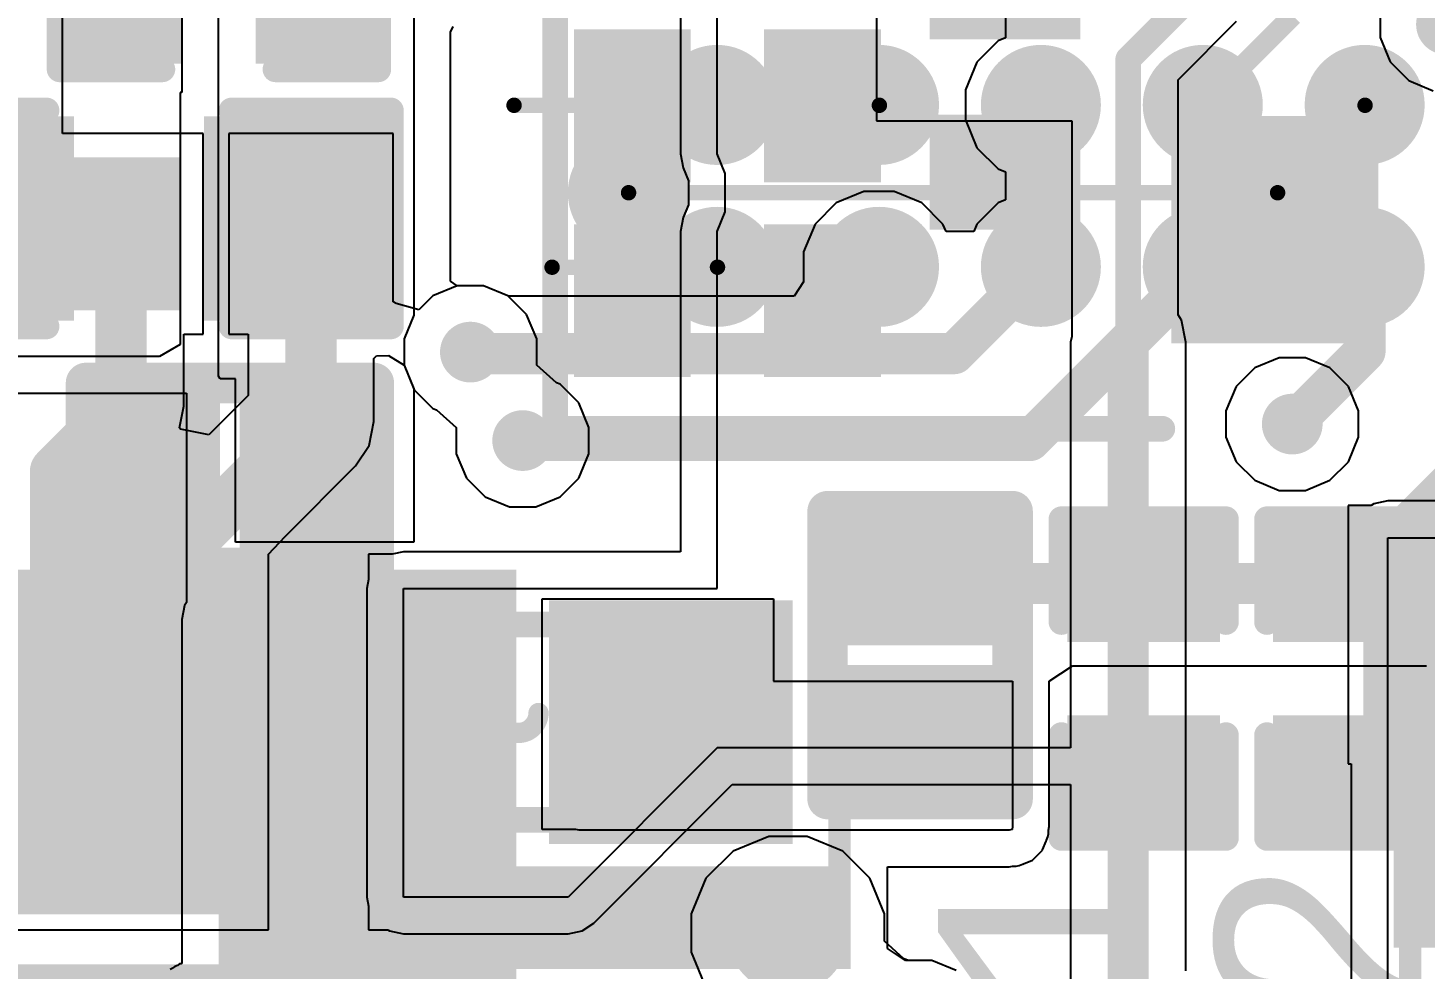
# Model space of a CAD drawing. Header units: millimetres. Extents: x -1.7 to 76.1, y -1.1 to 50.5.
# Drawn here: x 9.42 to 16.33, y 15.6 to 20.25 of the extents above; entities that cross this region are included whole.
import ezdxf

# ---------------------------------------------------------------- set-up
doc = ezdxf.new("R2010")
doc.units = ezdxf.units.MM
for name, color, linetype in [('BottomLayer', 5, 'Continuous'), ('BottomPaste', 16, 'Continuous'), ('BottomSolder', 6, 'Continuous'), ('TopLayer', 1, 'Continuous'), ('TopOverlay', 2, 'Continuous'), ('TopPaste', 8, 'Continuous'), ('TopSolder', 216, 'Continuous'), ('ViaHoleLayer', 16, 'Continuous')]:
    doc.layers.add(name, color=color, linetype=linetype)
doc.styles.add('Arial', font='', dxfattribs={"height": 0.2})
doc.styles.get('Arial').set_extended_font_data('Arial')

# ---------------------------------------------------------------- blocks, each defined once
blk = doc.blocks.new('C___0402_5')
at = {"layer": 'TopLayer'}
for points in [[(-0.6985, -0.3175), (-0.6985, 0.3175), (-0.2413, 0.3175), (-0.2413, -0.3175)], [(0.2413, -0.3175), (0.2413, 0.3175), (0.6985, 0.3175), (0.6985, -0.3175)]]:
    blk.add_hatch(color=1, dxfattribs=at).paths.add_polyline_path(points)
at = {"layer": 'TopPaste'}
for points in [[(-0.6985, -0.3175), (-0.6985, 0.3175), (-0.2413, 0.3175), (-0.2413, -0.3175)], [(0.2413, -0.3175), (0.2413, 0.3175), (0.6985, 0.3175), (0.6985, -0.3175)]]:
    blk.add_hatch(color=8, dxfattribs=at).paths.add_polyline_path(points)
at = {"layer": 'TopSolder'}
for points in [[(-0.7585, -0.3775), (-0.7585, 0.3775), (-0.1813, 0.3775), (-0.1813, -0.3775)], [(0.1813, -0.3775), (0.1813, 0.3775), (0.7585, 0.3775), (0.7585, -0.3775)]]:
    blk.add_hatch(color=216, dxfattribs=at).paths.add_polyline_path(points)
at = {"layer": 'TopOverlay', "const_width": 0.127}
for points in [[(-0.7874, 0.4064), (-0.7874, -0.4064)], [(-0.7874, 0.4064), (-0.2794, 0.4064)], [(0.2794, 0.4064), (0.7874, 0.4064)], [(0.7874, 0.4064), (0.7874, -0.4064)], [(-0.7874, -0.4064), (-0.2794, -0.4064)], [(0.2794, -0.4064), (0.7874, -0.4064)]]:
    blk.add_lwpolyline(points, dxfattribs=at)
at = {"layer": 'TopOverlay', "const_width": 0.0635}
for points in [[(-0.8191, 0.4064, 1), (-0.7556, 0.4064, 1)], [(-0.8191, 0.4064, 1), (-0.7556, 0.4064, 1)], [(-0.3111, 0.4064, 1), (-0.2477, 0.4064, 1)], [(0.2477, 0.4064, 1), (0.3111, 0.4064, 1)], [(0.7556, 0.4064, 1), (0.8191, 0.4064, 1)], [(0.7556, 0.4064, 1), (0.8191, 0.4064, 1)], [(-0.8191, -0.4064, 1), (-0.7556, -0.4064, 1)], [(-0.8191, -0.4064, 1), (-0.7556, -0.4064, 1)], [(-0.3111, -0.4064, 1), (-0.2477, -0.4064, 1)], [(0.2477, -0.4064, 1), (0.3111, -0.4064, 1)], [(0.7556, -0.4064, 1), (0.8191, -0.4064, 1)], [(0.7556, -0.4064, 1), (0.8191, -0.4064, 1)]]:
    blk.add_lwpolyline(points, format="xyb", close=True, dxfattribs=at)
blk = doc.blocks.new('C___0402_6')
at = {"layer": 'TopLayer'}
for points in [[(-0.6985, -0.3175), (-0.6985, 0.3175), (-0.2413, 0.3175), (-0.2413, -0.3175)], [(0.2413, -0.3175), (0.2413, 0.3175), (0.6985, 0.3175), (0.6985, -0.3175)]]:
    blk.add_hatch(color=1, dxfattribs=at).paths.add_polyline_path(points)
at = {"layer": 'TopPaste'}
for points in [[(-0.6985, -0.3175), (-0.6985, 0.3175), (-0.2413, 0.3175), (-0.2413, -0.3175)], [(0.2413, -0.3175), (0.2413, 0.3175), (0.6985, 0.3175), (0.6985, -0.3175)]]:
    blk.add_hatch(color=8, dxfattribs=at).paths.add_polyline_path(points)
at = {"layer": 'TopSolder'}
for points in [[(-0.7585, -0.3775), (-0.7585, 0.3775), (-0.1813, 0.3775), (-0.1813, -0.3775)], [(0.1813, -0.3775), (0.1813, 0.3775), (0.7585, 0.3775), (0.7585, -0.3775)]]:
    blk.add_hatch(color=216, dxfattribs=at).paths.add_polyline_path(points)
at = {"layer": 'TopOverlay', "const_width": 0.127}
for points in [[(-0.7874, 0.4064), (-0.7874, -0.4064)], [(-0.7874, 0.4064), (-0.2794, 0.4064)], [(0.2794, 0.4064), (0.7874, 0.4064)], [(0.7874, 0.4064), (0.7874, -0.4064)], [(-0.7874, -0.4064), (-0.2794, -0.4064)], [(0.2794, -0.4064), (0.7874, -0.4064)]]:
    blk.add_lwpolyline(points, dxfattribs=at)
at = {"layer": 'TopOverlay', "const_width": 0.0635}
for points in [[(-0.8191, 0.4064, 1), (-0.7556, 0.4064, 1)], [(-0.8191, 0.4064, 1), (-0.7556, 0.4064, 1)], [(-0.3111, 0.4064, 1), (-0.2477, 0.4064, 1)], [(0.2477, 0.4064, 1), (0.3111, 0.4064, 1)], [(0.7556, 0.4064, 1), (0.8191, 0.4064, 1)], [(0.7556, 0.4064, 1), (0.8191, 0.4064, 1)], [(-0.8191, -0.4064, 1), (-0.7556, -0.4064, 1)], [(-0.8191, -0.4064, 1), (-0.7556, -0.4064, 1)], [(-0.3111, -0.4064, 1), (-0.2477, -0.4064, 1)], [(0.2477, -0.4064, 1), (0.3111, -0.4064, 1)], [(0.7556, -0.4064, 1), (0.8191, -0.4064, 1)], [(0.7556, -0.4064, 1), (0.8191, -0.4064, 1)]]:
    blk.add_lwpolyline(points, format="xyb", close=True, dxfattribs=at)
blk = doc.blocks.new('C___0402_B_23')
at = {"layer": 'BottomLayer'}
for points in [[(-0.2413, 0.3175), (-0.2413, -0.3175), (-0.6985, -0.3175), (-0.6985, 0.3175)], [(0.6985, 0.3175), (0.6985, -0.3175), (0.2413, -0.3175), (0.2413, 0.3175)]]:
    blk.add_hatch(color=5, dxfattribs=at).paths.add_polyline_path(points)
at = {"layer": 'BottomPaste'}
for points in [[(-0.2413, 0.3175), (-0.2413, -0.3175), (-0.6985, -0.3175), (-0.6985, 0.3175)], [(0.6985, 0.3175), (0.6985, -0.3175), (0.2413, -0.3175), (0.2413, 0.3175)]]:
    blk.add_hatch(color=16, dxfattribs=at).paths.add_polyline_path(points)
at = {"layer": 'BottomSolder'}
for points in [[(-0.1813, 0.3775), (-0.1813, -0.3775), (-0.7585, -0.3775), (-0.7585, 0.3775)], [(0.7585, 0.3775), (0.7585, -0.3775), (0.1813, -0.3775), (0.1813, 0.3775)]]:
    blk.add_hatch(color=6, dxfattribs=at).paths.add_polyline_path(points)
blk = doc.blocks.new('C___0603_28')
at = {"layer": 'TopLayer'}
for points in [[(-0.381, 0.4445), (-0.381, -0.4445), (-1.143, -0.4445), (-1.143, 0.4445)], [(1.143, 0.4445), (1.143, -0.4445), (0.381, -0.4445), (0.381, 0.4445)]]:
    blk.add_hatch(color=1, dxfattribs=at).paths.add_polyline_path(points)
at = {"layer": 'TopPaste'}
for points in [[(-0.381, 0.4445), (-0.381, -0.4445), (-1.143, -0.4445), (-1.143, 0.4445)], [(1.143, 0.4445), (1.143, -0.4445), (0.381, -0.4445), (0.381, 0.4445)]]:
    blk.add_hatch(color=8, dxfattribs=at).paths.add_polyline_path(points)
at = {"layer": 'TopSolder'}
for points in [[(-0.321, 0.5045), (-0.321, -0.5045), (-1.203, -0.5045), (-1.203, 0.5045)], [(1.203, 0.5045), (1.203, -0.5045), (0.321, -0.5045), (0.321, 0.5045)]]:
    blk.add_hatch(color=216, dxfattribs=at).paths.add_polyline_path(points)
at = {"layer": 'TopOverlay', "const_width": 0.127}
for points in [[(-1.2446, -0.5334), (-1.2446, 0.5334)], [(-1.2446, 0.5334), (-0.4572, 0.5334)], [(0.4572, 0.5334), (1.2446, 0.5334)], [(1.2446, -0.5334), (1.2446, 0.5334)], [(-1.2446, -0.5334), (-0.4572, -0.5334)], [(0.4572, -0.5334), (1.2446, -0.5334)]]:
    blk.add_lwpolyline(points, dxfattribs=at)
at = {"layer": 'TopOverlay', "const_width": 0.0635}
for points in [[(-1.2764, 0.5334, 1), (-1.2128, 0.5334, 1)], [(-1.2764, 0.5334, 1), (-1.2128, 0.5334, 1)], [(-0.4889, 0.5334, 1), (-0.4254, 0.5334, 1)], [(0.4254, 0.5334, 1), (0.4889, 0.5334, 1)], [(1.2128, 0.5334, 1), (1.2764, 0.5334, 1)], [(1.2128, 0.5334, 1), (1.2764, 0.5334, 1)], [(-1.2764, -0.5334, 1), (-1.2128, -0.5334, 1)], [(-1.2764, -0.5334, 1), (-1.2128, -0.5334, 1)], [(-0.4889, -0.5334, 1), (-0.4254, -0.5334, 1)], [(0.4254, -0.5334, 1), (0.4889, -0.5334, 1)], [(1.2128, -0.5334, 1), (1.2764, -0.5334, 1)], [(1.2128, -0.5334, 1), (1.2764, -0.5334, 1)]]:
    blk.add_lwpolyline(points, format="xyb", close=True, dxfattribs=at)
blk = doc.blocks.new('C___0402_29')
at = {"layer": 'TopLayer'}
for points in [[(-0.6985, -0.3175), (-0.6985, 0.3175), (-0.2413, 0.3175), (-0.2413, -0.3175)], [(0.2413, -0.3175), (0.2413, 0.3175), (0.6985, 0.3175), (0.6985, -0.3175)]]:
    blk.add_hatch(color=1, dxfattribs=at).paths.add_polyline_path(points)
at = {"layer": 'TopPaste'}
for points in [[(-0.6985, -0.3175), (-0.6985, 0.3175), (-0.2413, 0.3175), (-0.2413, -0.3175)], [(0.2413, -0.3175), (0.2413, 0.3175), (0.6985, 0.3175), (0.6985, -0.3175)]]:
    blk.add_hatch(color=8, dxfattribs=at).paths.add_polyline_path(points)
at = {"layer": 'TopSolder'}
for points in [[(-0.7585, -0.3775), (-0.7585, 0.3775), (-0.1813, 0.3775), (-0.1813, -0.3775)], [(0.1813, -0.3775), (0.1813, 0.3775), (0.7585, 0.3775), (0.7585, -0.3775)]]:
    blk.add_hatch(color=216, dxfattribs=at).paths.add_polyline_path(points)
at = {"layer": 'TopOverlay', "const_width": 0.127}
for points in [[(-0.7874, 0.4064), (-0.7874, -0.4064)], [(-0.2794, 0.4064), (-0.7874, 0.4064)], [(0.7874, 0.4064), (0.2794, 0.4064)], [(0.7874, 0.4064), (0.7874, -0.4064)], [(-0.2794, -0.4064), (-0.7874, -0.4064)], [(0.7874, -0.4064), (0.2794, -0.4064)]]:
    blk.add_lwpolyline(points, dxfattribs=at)
at = {"layer": 'TopOverlay', "const_width": 0.0635}
for points in [[(-0.8191, 0.4064, 1), (-0.7556, 0.4064, 1)], [(-0.8191, 0.4064, 1), (-0.7556, 0.4064, 1)], [(-0.3111, 0.4064, 1), (-0.2477, 0.4064, 1)], [(0.2477, 0.4064, 1), (0.3111, 0.4064, 1)], [(0.7556, 0.4064, 1), (0.8191, 0.4064, 1)], [(0.7556, 0.4064, 1), (0.8191, 0.4064, 1)], [(-0.8191, -0.4064, 1), (-0.7556, -0.4064, 1)], [(-0.8191, -0.4064, 1), (-0.7556, -0.4064, 1)], [(-0.3111, -0.4064, 1), (-0.2477, -0.4064, 1)], [(0.2477, -0.4064, 1), (0.3111, -0.4064, 1)], [(0.7556, -0.4064, 1), (0.8191, -0.4064, 1)], [(0.7556, -0.4064, 1), (0.8191, -0.4064, 1)]]:
    blk.add_lwpolyline(points, format="xyb", close=True, dxfattribs=at)
blk = doc.blocks.new('C___0402_B_52')
at = {"layer": 'BottomLayer'}
for points in [[(-0.2413, 0.3175), (-0.2413, -0.3175), (-0.6985, -0.3175), (-0.6985, 0.3175)], [(0.6985, 0.3175), (0.6985, -0.3175), (0.2413, -0.3175), (0.2413, 0.3175)]]:
    blk.add_hatch(color=5, dxfattribs=at).paths.add_polyline_path(points)
at = {"layer": 'BottomPaste'}
for points in [[(-0.2413, 0.3175), (-0.2413, -0.3175), (-0.6985, -0.3175), (-0.6985, 0.3175)], [(0.6985, 0.3175), (0.6985, -0.3175), (0.2413, -0.3175), (0.2413, 0.3175)]]:
    blk.add_hatch(color=16, dxfattribs=at).paths.add_polyline_path(points)
at = {"layer": 'BottomSolder'}
for points in [[(-0.1813, 0.3775), (-0.1813, -0.3775), (-0.7585, -0.3775), (-0.7585, 0.3775)], [(0.7585, 0.3775), (0.7585, -0.3775), (0.1813, -0.3775), (0.1813, 0.3775)]]:
    blk.add_hatch(color=6, dxfattribs=at).paths.add_polyline_path(points)
blk = doc.blocks.new('C___0402_B_53')
at = {"layer": 'BottomLayer'}
for points in [[(-0.2413, 0.3175), (-0.2413, -0.3175), (-0.6985, -0.3175), (-0.6985, 0.3175)], [(0.6985, 0.3175), (0.6985, -0.3175), (0.2413, -0.3175), (0.2413, 0.3175)]]:
    blk.add_hatch(color=5, dxfattribs=at).paths.add_polyline_path(points)
at = {"layer": 'BottomPaste'}
for points in [[(-0.2413, 0.3175), (-0.2413, -0.3175), (-0.6985, -0.3175), (-0.6985, 0.3175)], [(0.6985, 0.3175), (0.6985, -0.3175), (0.2413, -0.3175), (0.2413, 0.3175)]]:
    blk.add_hatch(color=16, dxfattribs=at).paths.add_polyline_path(points)
at = {"layer": 'BottomSolder'}
for points in [[(-0.1813, 0.3775), (-0.1813, -0.3775), (-0.7585, -0.3775), (-0.7585, 0.3775)], [(0.7585, 0.3775), (0.7585, -0.3775), (0.1813, -0.3775), (0.1813, 0.3775)]]:
    blk.add_hatch(color=6, dxfattribs=at).paths.add_polyline_path(points)
blk = doc.blocks.new('C___0402_B_73')
at = {"layer": 'BottomLayer'}
for points in [[(-0.2413, 0.3175), (-0.2413, -0.3175), (-0.6985, -0.3175), (-0.6985, 0.3175)], [(0.6985, 0.3175), (0.6985, -0.3175), (0.2413, -0.3175), (0.2413, 0.3175)]]:
    blk.add_hatch(color=5, dxfattribs=at).paths.add_polyline_path(points)
at = {"layer": 'BottomPaste'}
for points in [[(-0.2413, 0.3175), (-0.2413, -0.3175), (-0.6985, -0.3175), (-0.6985, 0.3175)], [(0.6985, 0.3175), (0.6985, -0.3175), (0.2413, -0.3175), (0.2413, 0.3175)]]:
    blk.add_hatch(color=16, dxfattribs=at).paths.add_polyline_path(points)
at = {"layer": 'BottomSolder'}
for points in [[(-0.1813, 0.3775), (-0.1813, -0.3775), (-0.7585, -0.3775), (-0.7585, 0.3775)], [(0.7585, 0.3775), (0.7585, -0.3775), (0.1813, -0.3775), (0.1813, 0.3775)]]:
    blk.add_hatch(color=6, dxfattribs=at).paths.add_polyline_path(points)
blk = doc.blocks.new('F____0603_105')
at = {"layer": 'TopLayer'}
for points in [[(-0.35, -0.5), (-1.35, -0.5), (-1.35, 0.5), (-0.35, 0.5)], [(1.35, -0.5), (0.35, -0.5), (0.35, 0.5), (1.35, 0.5)]]:
    blk.add_hatch(color=1, dxfattribs=at).paths.add_polyline_path(points)
at = {"layer": 'TopPaste'}
for points in [[(-0.35, -0.5), (-1.35, -0.5), (-1.35, 0.5), (-0.35, 0.5)], [(1.35, -0.5), (0.35, -0.5), (0.35, 0.5), (1.35, 0.5)]]:
    blk.add_hatch(color=8, dxfattribs=at).paths.add_polyline_path(points)
at = {"layer": 'TopSolder'}
for points in [[(-0.2484, -0.6016), (-1.4516, -0.6016), (-1.4516, 0.6016), (-0.2484, 0.6016)], [(1.4516, -0.6016), (0.2484, -0.6016), (0.2484, 0.6016), (1.4516, 0.6016)]]:
    blk.add_hatch(color=216, dxfattribs=at).paths.add_polyline_path(points)
at = {"layer": 'TopOverlay', "const_width": 0.127}
for points in [[(-0.254, 0.4826), (0.254, 0.4826)], [(-0.254, -0.4826), (0.254, -0.4826)]]:
    blk.add_lwpolyline(points, dxfattribs=at)
at = {"layer": 'TopOverlay'}
for points, const_width in [([(-0.2857, 0.4826, 1), (-0.2223, 0.4826, 1)], 0.0635), ([(0.2223, 0.4826, 1), (0.2857, 0.4826, 1)], 0.0635), ([(0.1713, 0.046, 1), (0.2213, 0.046, 1)], 0.05), ([(-0.2183, -0.0026, 1), (-0.1684, -0.0026, 1)], 0.05), ([(-0.025, 0, 1), (0.025, 0, 1)], 0.05), ([(-0.0179, 0.002, 1), (0.0321, 0.002, 1)], 0.05), ([(-0.2857, -0.4826, 1), (-0.2223, -0.4826, 1)], 0.0635), ([(0.2223, -0.4826, 1), (0.2857, -0.4826, 1)], 0.0635)]:
    blk.add_lwpolyline(points, format="xyb", close=True, dxfattribs=dict(at, const_width=const_width))
at = {"layer": 'TopOverlay', "const_width": 0.1}
for points in [[(-0.1933, -0.0026, -0.770164), (0, 0)], [(0.1963, 0.046, -0.784117), (0.0071, 0.002)]]:
    blk.add_lwpolyline(points, format="xyb", dxfattribs=at)
blk = doc.blocks.new('IND_0402_106')
at = {"layer": 'TopLayer'}
for points in [[(-0.55, 0.3), (-0.15, 0.3), (-0.15, -0.3), (-0.55, -0.3)], [(0.15, 0.3), (0.55, 0.3), (0.55, -0.3), (0.15, -0.3)]]:
    blk.add_hatch(color=1, dxfattribs=at).paths.add_polyline_path(points)
at = {"layer": 'TopPaste'}
for points in [[(-0.55, 0.3), (-0.15, 0.3), (-0.15, -0.3), (-0.55, -0.3)], [(0.15, 0.3), (0.55, 0.3), (0.55, -0.3), (0.15, -0.3)]]:
    blk.add_hatch(color=8, dxfattribs=at).paths.add_polyline_path(points)
at = {"layer": 'TopSolder'}
for points in [[(-0.6516, 0.4016), (-0.0484, 0.4016), (-0.0484, -0.4016), (-0.6516, -0.4016)], [(0.0484, 0.4016), (0.6516, 0.4016), (0.6516, -0.4016), (0.0484, -0.4016)]]:
    blk.add_hatch(color=216, dxfattribs=at).paths.add_polyline_path(points)
at = {"layer": 'TopOverlay', "const_width": 0.2}
for points in [[(-0.7112, 0.4572), (-0.3048, 0.4572)], [(-0.7112, 0.4572), (-0.7112, -0.4572)], [(-0.3048, 0.4572), (0.7112, 0.4572)], [(0.7112, 0.4572), (0.7112, -0.4572)], [(-0.7112, -0.4572), (-0.3048, -0.4572)], [(-0.3048, -0.4572), (0.7112, -0.4572)]]:
    blk.add_lwpolyline(points, dxfattribs=at)
at = {"layer": 'TopOverlay', "const_width": 0.1}
for points in [[(-0.7612, 0.4572, 1), (-0.6612, 0.4572, 1)], [(-0.7612, 0.4572, 1), (-0.6612, 0.4572, 1)], [(-0.3548, 0.4572, 1), (-0.2548, 0.4572, 1)], [(-0.3548, 0.4572, 1), (-0.2548, 0.4572, 1)], [(0.6612, 0.4572, 1), (0.7612, 0.4572, 1)], [(0.6612, 0.4572, 1), (0.7612, 0.4572, 1)], [(-0.7612, -0.4572, 1), (-0.6612, -0.4572, 1)], [(-0.7612, -0.4572, 1), (-0.6612, -0.4572, 1)], [(-0.3548, -0.4572, 1), (-0.2548, -0.4572, 1)], [(-0.3548, -0.4572, 1), (-0.2548, -0.4572, 1)], [(0.6612, -0.4572, 1), (0.7612, -0.4572, 1)], [(0.6612, -0.4572, 1), (0.7612, -0.4572, 1)]]:
    blk.add_lwpolyline(points, format="xyb", close=True, dxfattribs=at)
blk = doc.blocks.new('IND_0402_107')
at = {"layer": 'TopLayer'}
for points in [[(-0.55, 0.3), (-0.15, 0.3), (-0.15, -0.3), (-0.55, -0.3)], [(0.15, 0.3), (0.55, 0.3), (0.55, -0.3), (0.15, -0.3)]]:
    blk.add_hatch(color=1, dxfattribs=at).paths.add_polyline_path(points)
at = {"layer": 'TopPaste'}
for points in [[(-0.55, 0.3), (-0.15, 0.3), (-0.15, -0.3), (-0.55, -0.3)], [(0.15, 0.3), (0.55, 0.3), (0.55, -0.3), (0.15, -0.3)]]:
    blk.add_hatch(color=8, dxfattribs=at).paths.add_polyline_path(points)
at = {"layer": 'TopSolder'}
for points in [[(-0.6516, 0.4016), (-0.0484, 0.4016), (-0.0484, -0.4016), (-0.6516, -0.4016)], [(0.0484, 0.4016), (0.6516, 0.4016), (0.6516, -0.4016), (0.0484, -0.4016)]]:
    blk.add_hatch(color=216, dxfattribs=at).paths.add_polyline_path(points)
at = {"layer": 'TopOverlay', "const_width": 0.2}
for points in [[(-0.7112, -0.4572), (-0.7112, 0.4572)], [(-0.7112, 0.4572), (-0.3048, 0.4572)], [(-0.3048, 0.4572), (0.7112, 0.4572)], [(0.7112, -0.4572), (0.7112, 0.4572)], [(-0.7112, -0.4572), (-0.3048, -0.4572)], [(-0.3048, -0.4572), (0.7112, -0.4572)]]:
    blk.add_lwpolyline(points, dxfattribs=at)
at = {"layer": 'TopOverlay', "const_width": 0.1}
for points in [[(-0.7612, 0.4572, 1), (-0.6612, 0.4572, 1)], [(-0.7612, 0.4572, 1), (-0.6612, 0.4572, 1)], [(-0.3548, 0.4572, 1), (-0.2548, 0.4572, 1)], [(-0.3548, 0.4572, 1), (-0.2548, 0.4572, 1)], [(0.6612, 0.4572, 1), (0.7612, 0.4572, 1)], [(0.6612, 0.4572, 1), (0.7612, 0.4572, 1)], [(-0.7612, -0.4572, 1), (-0.6612, -0.4572, 1)], [(-0.7612, -0.4572, 1), (-0.6612, -0.4572, 1)], [(-0.3548, -0.4572, 1), (-0.2548, -0.4572, 1)], [(-0.3548, -0.4572, 1), (-0.2548, -0.4572, 1)], [(0.6612, -0.4572, 1), (0.7612, -0.4572, 1)], [(0.6612, -0.4572, 1), (0.7612, -0.4572, 1)]]:
    blk.add_lwpolyline(points, format="xyb", close=True, dxfattribs=at)
blk = doc.blocks.new('R___0402_B_131')
at = {"layer": 'BottomLayer'}
for points in [[(-0.2413, 0.3175), (-0.2413, -0.3175), (-0.6985, -0.3175), (-0.6985, 0.3175)], [(0.6985, 0.3175), (0.6985, -0.3175), (0.2413, -0.3175), (0.2413, 0.3175)]]:
    blk.add_hatch(color=5, dxfattribs=at).paths.add_polyline_path(points)
at = {"layer": 'BottomPaste'}
for points in [[(-0.2413, 0.3175), (-0.2413, -0.3175), (-0.6985, -0.3175), (-0.6985, 0.3175)], [(0.6985, 0.3175), (0.6985, -0.3175), (0.2413, -0.3175), (0.2413, 0.3175)]]:
    blk.add_hatch(color=16, dxfattribs=at).paths.add_polyline_path(points)
at = {"layer": 'BottomSolder'}
for points in [[(-0.1863, 0.3725), (-0.1863, -0.3725), (-0.7535, -0.3725), (-0.7535, 0.3725)], [(0.7535, 0.3725), (0.7535, -0.3725), (0.1863, -0.3725), (0.1863, 0.3725)]]:
    blk.add_hatch(color=6, dxfattribs=at).paths.add_polyline_path(points)
blk = doc.blocks.new('196_LFBGA__12_12__217')
at = {"layer": 'TopLayer'}
h = blk.add_hatch(color=1, dxfattribs=at)
edge = h.paths.add_edge_path()
edge.add_arc((-5.2, -4.4), 0.195, 0, 360)
h = blk.add_hatch(color=1, dxfattribs=at)
edge = h.paths.add_edge_path()
edge.add_arc((-4.4, -4.4), 0.195, 0, 360)
h = blk.add_hatch(color=1, dxfattribs=at)
edge = h.paths.add_edge_path()
edge.add_arc((-3.6, -4.4), 0.195, 0, 360)
h = blk.add_hatch(color=1, dxfattribs=at)
edge = h.paths.add_edge_path()
edge.add_arc((-2.8, -4.4), 0.195, 0, 360)
h = blk.add_hatch(color=1, dxfattribs=at)
edge = h.paths.add_edge_path()
edge.add_arc((-2, -4.4), 0.195, 0, 360)
h = blk.add_hatch(color=1, dxfattribs=at)
edge = h.paths.add_edge_path()
edge.add_arc((-5.2, -5.2), 0.195, 0, 360)
h = blk.add_hatch(color=1, dxfattribs=at)
edge = h.paths.add_edge_path()
edge.add_arc((-4.4, -5.2), 0.195, 0, 360)
h = blk.add_hatch(color=1, dxfattribs=at)
edge = h.paths.add_edge_path()
edge.add_arc((-3.6, -5.2), 0.195, 0, 360)
h = blk.add_hatch(color=1, dxfattribs=at)
edge = h.paths.add_edge_path()
edge.add_arc((-2.8, -5.2), 0.195, 0, 360)
h = blk.add_hatch(color=1, dxfattribs=at)
edge = h.paths.add_edge_path()
edge.add_arc((-2, -5.2), 0.195, 0, 360)
at = {"layer": 'TopPaste'}
h = blk.add_hatch(color=8, dxfattribs=at)
edge = h.paths.add_edge_path()
edge.add_arc((-5.2, -4.4), 0.195, 0, 360)
h = blk.add_hatch(color=8, dxfattribs=at)
edge = h.paths.add_edge_path()
edge.add_arc((-4.4, -4.4), 0.195, 0, 360)
h = blk.add_hatch(color=8, dxfattribs=at)
edge = h.paths.add_edge_path()
edge.add_arc((-3.6, -4.4), 0.195, 0, 360)
h = blk.add_hatch(color=8, dxfattribs=at)
edge = h.paths.add_edge_path()
edge.add_arc((-2.8, -4.4), 0.195, 0, 360)
h = blk.add_hatch(color=8, dxfattribs=at)
edge = h.paths.add_edge_path()
edge.add_arc((-2, -4.4), 0.195, 0, 360)
h = blk.add_hatch(color=8, dxfattribs=at)
edge = h.paths.add_edge_path()
edge.add_arc((-5.2, -5.2), 0.195, 0, 360)
h = blk.add_hatch(color=8, dxfattribs=at)
edge = h.paths.add_edge_path()
edge.add_arc((-4.4, -5.2), 0.195, 0, 360)
h = blk.add_hatch(color=8, dxfattribs=at)
edge = h.paths.add_edge_path()
edge.add_arc((-3.6, -5.2), 0.195, 0, 360)
h = blk.add_hatch(color=8, dxfattribs=at)
edge = h.paths.add_edge_path()
edge.add_arc((-2.8, -5.2), 0.195, 0, 360)
h = blk.add_hatch(color=8, dxfattribs=at)
edge = h.paths.add_edge_path()
edge.add_arc((-2, -5.2), 0.195, 0, 360)
at = {"layer": 'TopSolder'}
h = blk.add_hatch(color=216, dxfattribs=at)
edge = h.paths.add_edge_path()
edge.add_arc((-5.2, -4.4), 0.2966, 0, 360)
h = blk.add_hatch(color=216, dxfattribs=at)
edge = h.paths.add_edge_path()
edge.add_arc((-4.4, -4.4), 0.2966, 0, 360)
h = blk.add_hatch(color=216, dxfattribs=at)
edge = h.paths.add_edge_path()
edge.add_arc((-3.6, -4.4), 0.2966, 0, 360)
h = blk.add_hatch(color=216, dxfattribs=at)
edge = h.paths.add_edge_path()
edge.add_arc((-2.8, -4.4), 0.2966, 0, 360)
h = blk.add_hatch(color=216, dxfattribs=at)
edge = h.paths.add_edge_path()
edge.add_arc((-2, -4.4), 0.2966, 0, 360)
h = blk.add_hatch(color=216, dxfattribs=at)
edge = h.paths.add_edge_path()
edge.add_arc((-5.2, -5.2), 0.2966, 0, 360)
h = blk.add_hatch(color=216, dxfattribs=at)
edge = h.paths.add_edge_path()
edge.add_arc((-4.4, -5.2), 0.2966, 0, 360)
h = blk.add_hatch(color=216, dxfattribs=at)
edge = h.paths.add_edge_path()
edge.add_arc((-3.6, -5.2), 0.2966, 0, 360)
h = blk.add_hatch(color=216, dxfattribs=at)
edge = h.paths.add_edge_path()
edge.add_arc((-2.8, -5.2), 0.2966, 0, 360)
h = blk.add_hatch(color=216, dxfattribs=at)
edge = h.paths.add_edge_path()
edge.add_arc((-2, -5.2), 0.2966, 0, 360)
at = {"layer": 'TopOverlay', "const_width": 0.127}
for points in [[(-6, -6), (-6, -3)], [(-6, -6), (-3, -6)]]:
    blk.add_lwpolyline(points, dxfattribs=at)
at = {"layer": 'TopOverlay', "const_width": 0.0635}
for points in [[(-6.0318, -6, 1), (-5.9683, -6, 1)], [(-6.0318, -6, 1), (-5.9683, -6, 1)], [(-3.0317, -6, 1), (-2.9682, -6, 1)]]:
    blk.add_lwpolyline(points, format="xyb", close=True, dxfattribs=at)
blk = doc.blocks.new('SOT_23_B_219')
at = {"layer": 'BottomLayer'}
for points in [[(-1.36, 1.46), (-0.54, 1.46), (-0.54, 0.54), (-1.36, 0.54)], [(0.54, 1.46), (1.36, 1.46), (1.36, 0.54), (0.54, 0.54)], [(-0.41, -0.54), (0.41, -0.54), (0.41, -1.46), (-0.41, -1.46)]]:
    blk.add_hatch(color=5, dxfattribs=at).paths.add_polyline_path(points)
at = {"layer": 'BottomPaste'}
for points in [[(-1.36, 1.46), (-0.54, 1.46), (-0.54, 0.54), (-1.36, 0.54)], [(0.54, 1.46), (1.36, 1.46), (1.36, 0.54), (0.54, 0.54)], [(-0.41, -0.54), (0.41, -0.54), (0.41, -1.46), (-0.41, -1.46)]]:
    blk.add_hatch(color=16, dxfattribs=at).paths.add_polyline_path(points)
at = {"layer": 'BottomSolder'}
for points in [[(-1.4616, 1.5616), (-0.4384, 1.5616), (-0.4384, 0.4384), (-1.4616, 0.4384)], [(0.4384, 1.5616), (1.4616, 1.5616), (1.4616, 0.4384), (0.4384, 0.4384)], [(-0.5116, -0.4384), (0.5116, -0.4384), (0.5116, -1.5616), (-0.5116, -1.5616)]]:
    blk.add_hatch(color=6, dxfattribs=at).paths.add_polyline_path(points)
blk = doc.blocks.new('HTSSOP_16_B_225')
at = {"layer": 'BottomLayer'}
for points in [[(2.15, -0.1), (3.65, -0.1), (3.65, -0.55), (2.15, -0.55)], [(2.15, -0.75), (3.65, -0.75), (3.65, -1.2), (2.15, -1.2)], [(2.15, -1.4), (3.65, -1.4), (3.65, -1.85), (2.15, -1.85)], [(2.15, -2.05), (3.65, -2.05), (3.65, -2.5), (2.15, -2.5)]]:
    blk.add_hatch(color=5, dxfattribs=at).paths.add_polyline_path(points)
at = {"layer": 'BottomPaste'}
for points in [[(2.15, -0.1), (3.65, -0.1), (3.65, -0.55), (2.15, -0.55)], [(2.15, -0.75), (3.65, -0.75), (3.65, -1.2), (2.15, -1.2)], [(2.15, -1.4), (3.65, -1.4), (3.65, -1.85), (2.15, -1.85)], [(2.15, -2.05), (3.65, -2.05), (3.65, -2.5), (2.15, -2.5)]]:
    blk.add_hatch(color=16, dxfattribs=at).paths.add_polyline_path(points)
at = {"layer": 'BottomSolder'}
for points in [[(-1.8016, 2.6016), (1.8016, 2.6016), (1.8016, -2.6016), (-1.8016, -2.6016)], [(2.0484, 0.0016), (3.7516, 0.0016), (3.7516, -0.6516), (2.0484, -0.6516)], [(2.0484, -0.6484), (3.7516, -0.6484), (3.7516, -1.3016), (2.0484, -1.3016)], [(2.0484, -1.2984), (3.7516, -1.2984), (3.7516, -1.9516), (2.0484, -1.9516)], [(2.0484, -1.9484), (3.7516, -1.9484), (3.7516, -2.6016), (2.0484, -2.6016)]]:
    blk.add_hatch(color=6, dxfattribs=at).paths.add_polyline_path(points)

msp = doc.modelspace()

# ---------------------------------------------------------------- hatches: boundary and pattern name
at = {"layer": 'BottomLayer'}
h = msp.add_hatch(color=5, dxfattribs=at)
edge = h.paths.add_edge_path()
edge.add_arc((16.4314, 20.263), 0.15, 0, 360)
h = msp.add_hatch(color=5, dxfattribs=at)
edge = h.paths.add_edge_path()
edge.add_arc((12.3895, 19.431), 0.3, 0, 360)
h = msp.add_hatch(color=5, dxfattribs=at)
edge = h.paths.add_edge_path()
edge.add_arc((11.6078, 18.6436), 0.15, 0, 360)
h = msp.add_hatch(color=5, dxfattribs=at)
edge = h.paths.add_edge_path()
edge.add_arc((15.6694, 18.288), 0.15, 0, 360)
h = msp.add_hatch(color=5, dxfattribs=at)
edge = h.paths.add_edge_path()
edge.add_arc((11.8662, 18.2065), 0.15, 0, 360)
h = msp.add_hatch(color=5, dxfattribs=at)
edge = h.paths.add_edge_path()
edge.add_arc((13.1771, 15.7734), 0.3, 0, 360)
at = {"layer": 'TopLayer'}
h = msp.add_hatch(color=1, dxfattribs=at)
edge = h.paths.add_edge_path()
edge.add_arc((16.4314, 20.263), 0.15, 0, 360)
h = msp.add_hatch(color=1, dxfattribs=at)
edge = h.paths.add_edge_path()
edge.add_arc((12.3895, 19.431), 0.3, 0, 360)
h = msp.add_hatch(color=1, dxfattribs=at)
edge = h.paths.add_edge_path()
edge.add_arc((11.6078, 18.6436), 0.15, 0, 360)
h = msp.add_hatch(color=1, dxfattribs=at)
edge = h.paths.add_edge_path()
edge.add_arc((15.6694, 18.288), 0.15, 0, 360)
h = msp.add_hatch(color=1, dxfattribs=at)
edge = h.paths.add_edge_path()
edge.add_arc((11.8662, 18.2065), 0.15, 0, 360)
for points in [[(10.3632, 15.7734), (11.4808, 15.7734), (11.4808, 17.3228), (10.3632, 17.3228)], [(13.4874, 15.5956), (13.4874, 16.1036), (10.3632, 16.1036), (10.3632, 15.5956)]]:
    msp.add_hatch(color=1, dxfattribs=at).paths.add_polyline_path(points)
h = msp.add_hatch(color=1, dxfattribs=at)
edge = h.paths.add_edge_path()
edge.add_arc((13.1771, 15.7734), 0.3, 0, 360)
at = {"layer": 'ViaHoleLayer'}
h = msp.add_hatch(color=16, dxfattribs=at)
edge = h.paths.add_edge_path()
edge.add_arc((12.3895, 19.431), 0.15, 0, 360)
h = msp.add_hatch(color=16, dxfattribs=at)
edge = h.paths.add_edge_path()
edge.add_arc((11.6078, 18.6436), 0.1, 0, 360)
h = msp.add_hatch(color=16, dxfattribs=at)
edge = h.paths.add_edge_path()
edge.add_arc((15.6694, 18.288), 0.1, 0, 360)
h = msp.add_hatch(color=16, dxfattribs=at)
edge = h.paths.add_edge_path()
edge.add_arc((11.8662, 18.2065), 0.1, 0, 360)
h = msp.add_hatch(color=16, dxfattribs=at)
edge = h.paths.add_edge_path()
edge.add_arc((13.1771, 15.7734), 0.15, 0, 360)

# ---------------------------------------------------------------- linework, layer by layer
at = {"layer": 'BottomLayer'}
for p, q in [((13.6144, 24.8189), (13.6144, 19.7866)), ((12.827, 19.6233), (12.827, 24.4602)), ((12.6457, 23.3446), (12.6457, 19.6233)), ((9.592, 19.7231), (9.592, 21.336)), ((16.1036, 20.3282), (16.1036, 20.1978)), ((15.105, 19.9895), (15.3943, 20.2787)), ((16.1036, 20.1978), (16.1535, 20.0773)), ((16.1535, 20.0773), (16.2457, 19.9851)), ((15.105, 18.8277), (15.105, 19.9895)), ((16.2457, 19.9851), (16.3662, 19.9352)), ((13.6144, 19.7866), (14.5796, 19.7866)), ((14.5796, 19.7866), (14.5796, 18.7205)), ((10.287, 19.7231), (9.592, 19.7231)), ((10.287, 18.7325), (10.287, 19.7231)), ((11.2268, 19.7231), (10.414, 19.7231)), ((10.414, 19.7231), (10.414, 18.7325)), ((11.2268, 18.8921), (11.2268, 19.7231)), ((12.6457, 19.6233), (12.6595, 19.554)), ((12.8673, 19.526), (12.827, 19.6233)), ((12.6595, 19.554), (12.686, 19.49)), ((12.686, 19.49), (12.686, 19.372)), ((12.8673, 19.336), (12.8673, 19.526)), ((12.686, 19.372), (12.6595, 19.308)), ((12.827, 19.2387), (12.8673, 19.336)), ((12.6595, 19.308), (12.6457, 19.2387)), ((12.6457, 19.2387), (12.6457, 17.6565)), ((12.827, 17.4752), (12.827, 19.2387)), ((11.4221, 18.9215), (11.3538, 18.8532)), ((11.5426, 18.9714), (11.4221, 18.9215)), ((11.673, 18.9714), (11.5426, 18.9714)), ((11.7935, 18.9215), (11.673, 18.9714)), ((11.8857, 18.8293), (11.7935, 18.9215)), ((11.2418, 18.883), (11.2268, 18.8921)), ((11.3538, 18.8532), (11.2418, 18.883)), ((11.9356, 18.7088), (11.8857, 18.8293)), ((15.1222, 18.802), (15.105, 18.8277)), ((15.1439, 18.693), (15.1222, 18.802)), ((10.1914, 18.3769), (10.1914, 18.7325)), ((10.1914, 18.7325), (10.287, 18.7325)), ((10.414, 18.7325), (10.5096, 18.7325)), ((10.5096, 18.7325), (10.5096, 18.4294)), ((14.5796, 18.7205), (14.5741, 18.693)), ((11.9356, 18.5784), (11.9356, 18.7088)), ((14.5741, 18.693), (14.5741, 16.6878)), ((15.1439, 15.5866), (15.1439, 18.693)), ((11.1312, 18.6123), (11.144, 18.6254)), ((11.1312, 18.3007), (11.1312, 18.6123)), ((11.144, 18.6254), (11.2027, 18.6263)), ((11.2027, 18.6263), (11.28, 18.5784)), ((11.28, 18.5784), (11.3299, 18.4579)), ((12.0334, 18.492), (11.9356, 18.5784)), ((15.6042, 18.6158), (15.4837, 18.5659)), ((15.7346, 18.6158), (15.6042, 18.6158)), ((15.8551, 18.5659), (15.7346, 18.6158)), ((15.4837, 18.5659), (15.3915, 18.4737)), ((15.9473, 18.4737), (15.8551, 18.5659)), ((11.3299, 18.4579), (11.4221, 18.3657)), ((12.0519, 18.4844), (12.0334, 18.492)), ((12.1441, 18.3922), (12.0519, 18.4844)), ((15.3915, 18.4737), (15.3416, 18.3532)), ((15.9972, 18.3532), (15.9473, 18.4737)), ((10.17, 18.2694), (10.1914, 18.3769)), ((10.5096, 18.4294), (10.3146, 18.2344)), ((11.4221, 18.3657), (11.4406, 18.358)), ((12.194, 18.2717), (12.1441, 18.3922)), ((11.1075, 18.1818), (11.1312, 18.3007)), ((11.4406, 18.358), (11.5384, 18.2717)), ((15.3416, 18.3532), (15.3416, 18.2228)), ((15.9972, 18.2228), (15.9972, 18.3532)), ((10.1758, 18.2622), (10.17, 18.2694)), ((10.3146, 18.2344), (10.1758, 18.2622)), ((11.5384, 18.2717), (11.5384, 18.1413)), ((12.194, 18.1413), (12.194, 18.2717)), ((11.0402, 18.081), (11.1075, 18.1818)), ((15.3416, 18.2228), (15.3915, 18.1023)), ((15.9473, 18.1023), (15.9972, 18.2228)), ((11.5384, 18.1413), (11.5883, 18.0208)), ((12.1441, 18.0208), (12.194, 18.1413)), ((15.3915, 18.1023), (15.4837, 18.0101)), ((15.8551, 18.0101), (15.9473, 18.1023)), ((10.6922, 17.733), (11.0402, 18.081)), ((11.5883, 18.0208), (11.6805, 17.9286)), ((12.0519, 17.9286), (12.1441, 18.0208)), ((15.4837, 18.0101), (15.6042, 17.9602)), ((15.6042, 17.9602), (15.7346, 17.9602)), ((15.7346, 17.9602), (15.8551, 18.0101)), ((11.6805, 17.9286), (11.801, 17.8787)), ((11.9314, 17.8787), (12.0519, 17.9286)), ((16.0596, 17.8858), (15.9452, 17.8858)), ((15.9452, 17.8858), (15.9452, 16.6102)), ((16.0723, 17.8943), (16.0596, 17.8858)), ((16.1417, 17.9081), (16.0723, 17.8943)), ((16.9545, 17.9081), (16.1417, 17.9081)), ((11.801, 17.8787), (11.9314, 17.8787)), ((10.6107, 17.6454), (10.6922, 17.733)), ((16.1417, 14.5888), (16.1417, 17.7268)), ((16.1417, 17.7268), (16.9545, 17.7268)), ((10.6107, 15.7898), (10.6107, 17.6454)), ((10.6107, 17.6454), (10.6107, 17.6454)), ((10.6107, 17.6454), (10.6107, 17.6454)), ((11.2219, 17.6454), (11.1051, 17.6454)), ((11.1051, 17.6454), (11.1051, 17.5194)), ((11.2776, 17.6565), (11.2219, 17.6454)), ((12.6457, 17.6565), (11.2776, 17.6565)), ((11.1051, 17.5194), (11.0963, 17.4752)), ((11.0963, 17.4752), (11.0963, 15.9512)), ((11.2776, 15.9512), (11.2776, 17.4752)), ((11.2776, 17.4752), (12.827, 17.4752)), ((12.827, 16.6878), (12.0904, 15.9512)), ((14.5741, 16.6878), (12.827, 16.6878)), ((15.9452, 16.6102), (15.9604, 16.6102)), ((15.9604, 16.6102), (15.9604, 14.936)), ((12.2186, 15.823), (12.9021, 16.5065)), ((12.9021, 16.5065), (14.5741, 16.5065)), ((14.5741, 16.5065), (14.5741, 15.4686)), ((13.082, 16.2512), (12.9064, 16.1785)), ((13.2721, 16.2512), (13.082, 16.2512)), ((13.4477, 16.1785), (13.2721, 16.2512)), ((12.9064, 16.1785), (12.772, 16.0441)), ((13.5821, 16.0441), (13.4477, 16.1785)), ((12.772, 16.0441), (12.6993, 15.8684)), ((13.6549, 15.8684), (13.5821, 16.0441)), ((11.0963, 15.9512), (11.1051, 15.907)), ((12.0904, 15.9512), (11.2776, 15.9512)), ((11.1051, 15.907), (11.1051, 15.7898)), ((12.1598, 15.7837), (12.2186, 15.823)), ((12.6993, 15.8684), (12.6993, 15.6784)), ((13.6549, 15.7325), (13.6549, 15.8684)), ((7.9336, 15.7898), (10.6107, 15.7898)), ((11.1051, 15.7898), (11.1991, 15.7898)), ((11.1991, 15.7898), (11.2082, 15.7837)), ((11.2082, 15.7837), (11.2776, 15.7699)), ((11.2776, 15.7699), (12.0904, 15.7699)), ((12.0904, 15.7699), (12.1598, 15.7837)), ((12.6993, 15.6784), (12.772, 15.5027)), ((13.7498, 15.6456), (13.6549, 15.7325)), ((13.7722, 15.6378), (13.7498, 15.6456)), ((13.8887, 15.6378), (13.7722, 15.6378)), ((14.0091, 15.5879), (13.8887, 15.6378))]:
    msp.add_line(p, q, dxfattribs=at)
for points, const_width in [([(14.859, 20.0914), (15.2203, 20.4527)], 0.127), ([(14.859, 18.693), (14.859, 20.0914)], 0.127), ([(9.8806, 18.3769), (9.8806, 19.2278)], 0.254), ([(10.8204, 18.3007), (10.8204, 19.2278)], 0.254), ([(14.859, 15.4686), (14.859, 18.693)], 0.2032), ([(9.5579, 18.0542), (9.8806, 18.3769)], 0.254), ([(10.2079, 17.6882), (10.8204, 18.3007)], 0.254), ([(9.5579, 16.7176), (9.5579, 18.0542)], 0.254), ([(10.2079, 16.7176), (10.2079, 17.6882)], 0.254), ([(10.8579, 13.8176), (10.8579, 16.7176)], 0.3048)]:
    msp.add_lwpolyline(points, dxfattribs=dict(at, const_width=const_width))
for points, const_width in [([(14.8273, 20.0914, 1), (14.8908, 20.0914, 1)], 0.0635), ([(14.8273, 20.0914, 1), (14.8908, 20.0914, 1)], 0.0635), ([(9.8171, 19.2278, 1), (9.9441, 19.2278, 1)], 0.127), ([(10.7569, 19.2278, 1), (10.8839, 19.2278, 1)], 0.127), ([(14.8082, 18.693, 1), (14.9098, 18.693, 1)], 0.1016), ([(14.8273, 18.693, 1), (14.8908, 18.693, 1)], 0.0635), ([(9.8171, 18.3769, 1), (9.9441, 18.3769, 1)], 0.127), ([(9.8171, 18.3769, 1), (9.9441, 18.3769, 1)], 0.127), ([(10.7569, 18.3007, 1), (10.8839, 18.3007, 1)], 0.127), ([(10.7569, 18.3007, 1), (10.8839, 18.3007, 1)], 0.127), ([(9.4944, 18.0542, 1), (9.6214, 18.0542, 1)], 0.127), ([(9.4944, 18.0542, 1), (9.6214, 18.0542, 1)], 0.127), ([(10.1444, 17.6882, 1), (10.2714, 17.6882, 1)], 0.127), ([(10.1444, 17.6882, 1), (10.2714, 17.6882, 1)], 0.127), ([(10.7817, 16.7176, 1), (10.9341, 16.7176, 1)], 0.1524), ([(9.4944, 16.7176, 1), (9.6214, 16.7176, 1)], 0.127), ([(10.1444, 16.7176, 1), (10.2714, 16.7176, 1)], 0.127)]:
    msp.add_lwpolyline(points, format="xyb", close=True, dxfattribs=dict(at, const_width=const_width))
at = {"layer": 'TopLayer'}
for p, q in [((10.1819, 22.8854), (10.1819, 19.9263)), ((10.3632, 18.5242), (10.3632, 22.8854)), ((11.3284, 20.5874), (11.3284, 18.8256)), ((14.2528, 20.3335), (14.2528, 20.1961)), ((11.5097, 20.2251), (11.5233, 20.2528)), ((11.5097, 18.9934), (11.5097, 20.2251)), ((14.216, 20.1808), (14.1112, 20.076)), ((14.2528, 20.1961), (14.216, 20.1808)), ((14.1112, 20.076), (14.0544, 19.939)), ((10.1819, 19.9263), (10.1736, 19.9263)), ((10.1736, 19.9263), (10.1736, 18.6817)), ((14.0544, 19.939), (14.0544, 19.7906)), ((14.0544, 19.7906), (14.1112, 19.6536)), ((14.1112, 19.6536), (14.216, 19.5488)), ((14.216, 19.5488), (14.2528, 19.5335)), ((14.2528, 19.5335), (14.2528, 19.3961)), ((13.553, 19.4376), (13.416, 19.3808)), ((13.7014, 19.4376), (13.553, 19.4376)), ((13.8384, 19.3808), (13.7014, 19.4376)), ((13.416, 19.3808), (13.3112, 19.276)), ((13.9432, 19.276), (13.8384, 19.3808)), ((14.216, 19.3808), (14.1112, 19.276)), ((14.2528, 19.3961), (14.216, 19.3808)), ((13.3112, 19.276), (13.2544, 19.139)), ((13.9585, 19.2392), (13.9432, 19.276)), ((14.1112, 19.276), (14.0959, 19.2392)), ((14.0959, 19.2392), (13.9585, 19.2392)), ((13.2544, 19.139), (13.2544, 18.9907)), ((11.5426, 18.9714), (11.5097, 18.9934)), ((13.2544, 18.9907), (13.2077, 18.9208)), ((11.673, 18.9714), (11.5426, 18.9714)), ((11.7935, 18.9215), (11.673, 18.9714)), ((11.7942, 18.9208), (11.7935, 18.9215)), ((13.2077, 18.9208), (11.7942, 18.9208)), ((11.3284, 18.8256), (11.28, 18.7088)), ((10.1736, 18.6817), (10.0715, 18.6217)), ((11.28, 18.7088), (11.28, 18.5784)), ((10.0715, 18.6217), (9.2127, 18.6217)), ((11.28, 18.5784), (11.3284, 18.4616)), ((10.3715, 18.5118), (10.3632, 18.5242)), ((10.4474, 18.5118), (10.3715, 18.5118)), ((10.4474, 17.7038), (10.4474, 18.5118)), ((9.2127, 18.4404), (10.2054, 18.4404)), ((10.2054, 18.4404), (10.2054, 17.4066)), ((11.3284, 18.4616), (11.3284, 17.7038)), ((11.3284, 17.7038), (10.4474, 17.7038)), ((10.2054, 17.4066), (10.1957, 17.3922)), ((11.9634, 16.2849), (11.9634, 17.4244)), ((11.9634, 17.4244), (13.1064, 17.4244)), ((13.1064, 17.4244), (13.1064, 17.018)), ((10.1957, 17.3922), (10.1819, 17.3228)), ((10.1819, 17.3228), (10.1819, 15.7734)), ((14.4688, 17.018), (14.5831, 17.0942)), ((14.5831, 17.0942), (15.4305, 17.0942)), ((15.4305, 17.0942), (15.4305, 17.0942)), ((15.4305, 17.0942), (15.4559, 17.0942)), ((15.4559, 17.0942), (15.4559, 17.0942)), ((15.4559, 17.0942), (16.3322, 17.0942)), ((13.1064, 17.018), (14.2875, 17.018)), ((14.2875, 17.018), (14.2875, 17.018)), ((14.2875, 17.018), (14.2875, 16.2993)), ((14.4688, 16.2993), (14.4688, 17.018)), ((14.2875, 16.2993), (14.2845, 16.2844)), ((14.4653, 16.2818), (14.4688, 16.2993)), ((12.1285, 16.2849), (11.9634, 16.2849)), ((12.146, 16.2814), (12.1285, 16.2849)), ((14.2697, 16.2814), (12.146, 16.2814)), ((14.2845, 16.2844), (14.2697, 16.2814)), ((14.4353, 16.1837), (14.4535, 16.2277)), ((14.4535, 16.2277), (14.455, 16.2299)), ((14.455, 16.2299), (14.4555, 16.2325)), ((14.4555, 16.2325), (14.4623, 16.249)), ((14.4623, 16.249), (14.4653, 16.2639)), ((14.4623, 16.249), (14.4623, 16.249)), ((14.4623, 16.249), (14.4623, 16.249)), ((14.4653, 16.2639), (14.4653, 16.2818)), ((14.3853, 16.1336), (14.4103, 16.1586)), ((14.4103, 16.1586), (14.4353, 16.1836)), ((14.4353, 16.1836), (14.4353, 16.1837)), ((14.4353, 16.1837), (14.4353, 16.1837)), ((13.6687, 15.6977), (13.6687, 16.1001)), ((13.6687, 16.1001), (14.2697, 16.1001)), ((14.2697, 16.1001), (14.2872, 16.1036)), ((14.2872, 16.1036), (14.305, 16.1036)), ((14.305, 16.1036), (14.3199, 16.1066)), ((14.3199, 16.1066), (14.3364, 16.1134)), ((14.3364, 16.1134), (14.339, 16.1139)), ((14.339, 16.1139), (14.3412, 16.1154)), ((14.3412, 16.1154), (14.3853, 16.1336)), ((14.3853, 16.1336), (14.3853, 16.1336)), ((14.3853, 16.1336), (14.3853, 16.1336)), ((10.1819, 15.7734), (10.1819, 15.7734)), ((10.1819, 15.7734), (10.1819, 15.6237)), ((13.7583, 15.6378), (13.6687, 15.6977)), ((10.1405, 15.6038), (10.1368, 15.6001)), ((10.1472, 15.6083), (10.1405, 15.6038)), ((10.16, 15.6136), (10.1472, 15.6083)), ((10.1681, 15.619), (10.16, 15.6136)), ((10.1718, 15.6206), (10.1681, 15.619)), ((10.1784, 15.6219), (10.1718, 15.6206)), ((10.1819, 15.6237), (10.1784, 15.6219)), ((13.8887, 15.6378), (13.7583, 15.6378)), ((14.0091, 15.5879), (13.8887, 15.6378)), ((10.1334, 15.5978), (10.1238, 15.5928)), ((10.1343, 15.5988), (10.1334, 15.5978)), ((10.1368, 15.6001), (10.1343, 15.5988))]:
    msp.add_line(p, q, dxfattribs=at)
for points, const_width in [([(15.229, 19.863), (15.6718, 20.3058)], 0.1016), ([(11.8235, 19.863), (13.629, 19.863)], 0.0762), ([(15.597, 19.431), (16.029, 19.863)], 0.0762), ([(12.3895, 19.431), (15.597, 19.431)], 0.0762), ([(13.9983, 18.6359), (14.4272, 19.0648)], 0.2032), ([(14.3725, 18.2065), (15.229, 19.063)], 0.2032), ([(16.029, 18.6476), (16.029, 19.063)], 0.2032), ([(12.0114, 19.063), (12.829, 19.063)], 0.0762), ([(11.6155, 18.6359), (13.9983, 18.6359)], 0.2032), ([(15.6694, 18.288), (16.029, 18.6476)], 0.2032), ([(15.9512, 17.5006), (16.829, 18.3784)], 0.2032), ([(11.8662, 18.2065), (14.3725, 18.2065)], 0.2032), ([(13.7272, 17.5006), (14.9352, 17.5006)], 0.2032), ([(14.9352, 17.5006), (15.9512, 17.5006)], 0.2032)]:
    msp.add_lwpolyline(points, dxfattribs=dict(at, const_width=const_width))
for points, const_width in [([(11.8045, 19.863, 1), (11.8426, 19.863, 1)], 0.0381), ([(13.61, 19.863, 1), (13.6481, 19.863, 1)], 0.0381), ([(15.2036, 19.863, 1), (15.2544, 19.863, 1)], 0.0508), ([(16.01, 19.863, 1), (16.0481, 19.863, 1)], 0.0381), ([(12.3705, 19.431, 1), (12.4086, 19.431, 1)], 0.0381), ([(15.5779, 19.431, 1), (15.616, 19.431, 1)], 0.0381), ([(15.5779, 19.431, 1), (15.616, 19.431, 1)], 0.0381), ([(14.3764, 19.0648, 1), (14.478, 19.0648, 1)], 0.1016), ([(15.1782, 19.063, 1), (15.2798, 19.063, 1)], 0.1016), ([(15.9782, 19.063, 1), (16.0798, 19.063, 1)], 0.1016), ([(11.9924, 19.063, 1), (12.0305, 19.063, 1)], 0.0381), ([(12.81, 19.063, 1), (12.8481, 19.063, 1)], 0.0381), ([(11.5647, 18.6359, 1), (11.6663, 18.6359, 1)], 0.1016), ([(13.9475, 18.6359, 1), (14.0491, 18.6359, 1)], 0.1016), ([(13.9475, 18.6359, 1), (14.0491, 18.6359, 1)], 0.1016), ([(15.9782, 18.6476, 1), (16.0798, 18.6476, 1)], 0.1016), ([(15.9782, 18.6476, 1), (16.0798, 18.6476, 1)], 0.1016), ([(15.6186, 18.288, 1), (15.7202, 18.288, 1)], 0.1016), ([(11.8154, 18.2065, 1), (11.917, 18.2065, 1)], 0.1016), ([(14.3217, 18.2065, 1), (14.4233, 18.2065, 1)], 0.1016), ([(14.3217, 18.2065, 1), (14.4233, 18.2065, 1)], 0.1016), ([(13.6764, 17.5006, 1), (13.778, 17.5006, 1)], 0.1016), ([(14.8844, 17.5006, 1), (14.986, 17.5006, 1)], 0.1016), ([(14.8844, 17.5006, 1), (14.986, 17.5006, 1)], 0.1016), ([(15.9004, 17.5006, 1), (16.002, 17.5006, 1)], 0.1016), ([(15.9004, 17.5006, 1), (16.002, 17.5006, 1)], 0.1016)]:
    msp.add_lwpolyline(points, format="xyb", close=True, dxfattribs=dict(at, const_width=const_width))

# ---------------------------------------------------------------- block references
for name, p in [('196_LFBGA__12_12__217', (18.0272, 24.2648)), ('C___0402_B_23', (12.8778, 19.86)), ('C___0603_28', (9.9704, 19.304)), ('SOT_23_B_219', (16.533, 18.248)), ('C___0402_B_73', (10.3505, 19.2278)), ('C___0402_B_52', (12.8778, 18.8976)), ('IND_0402_107', (10.4196, 18.034)), ('F____0603_105', (11.7484, 16.8148))]:
    msp.add_blockref(name, p)
for name, p, rotation in [('C___0402_29', (10.3652, 20.447), 180), ('R___0402_B_131', (14.2494, 20.0025), 90), ('IND_0402_106', (13.8303, 17.1466), 90), ('C___0402_5', (14.9352, 17.0307), 90), ('C___0402_6', (15.9512, 17.0307), 90), ('HTSSOP_16_B_225', (9.2329, 13.8176), 90), ('C___0402_B_53', (16.9291, 16.0782), 180)]:
    msp.add_blockref(name, p, dxfattribs=dict(rotation=rotation))

# ---------------------------------------------------------------- texts
at = {"layer": 'TopOverlay', "style": 'Arial'}
msp.add_text('F1', height=1.016, dxfattribs=at).set_placement((8.6447, 15.9514))
for s, p in [('FB1', (13.4872, 13.801)), ('C1', (14.935, 14.3851)), ('C2', (16.3066, 14.3174))]:
    msp.add_text(s, height=1.016, rotation=90, dxfattribs=at).set_placement(p)

doc.saveas('drawing.dxf')
